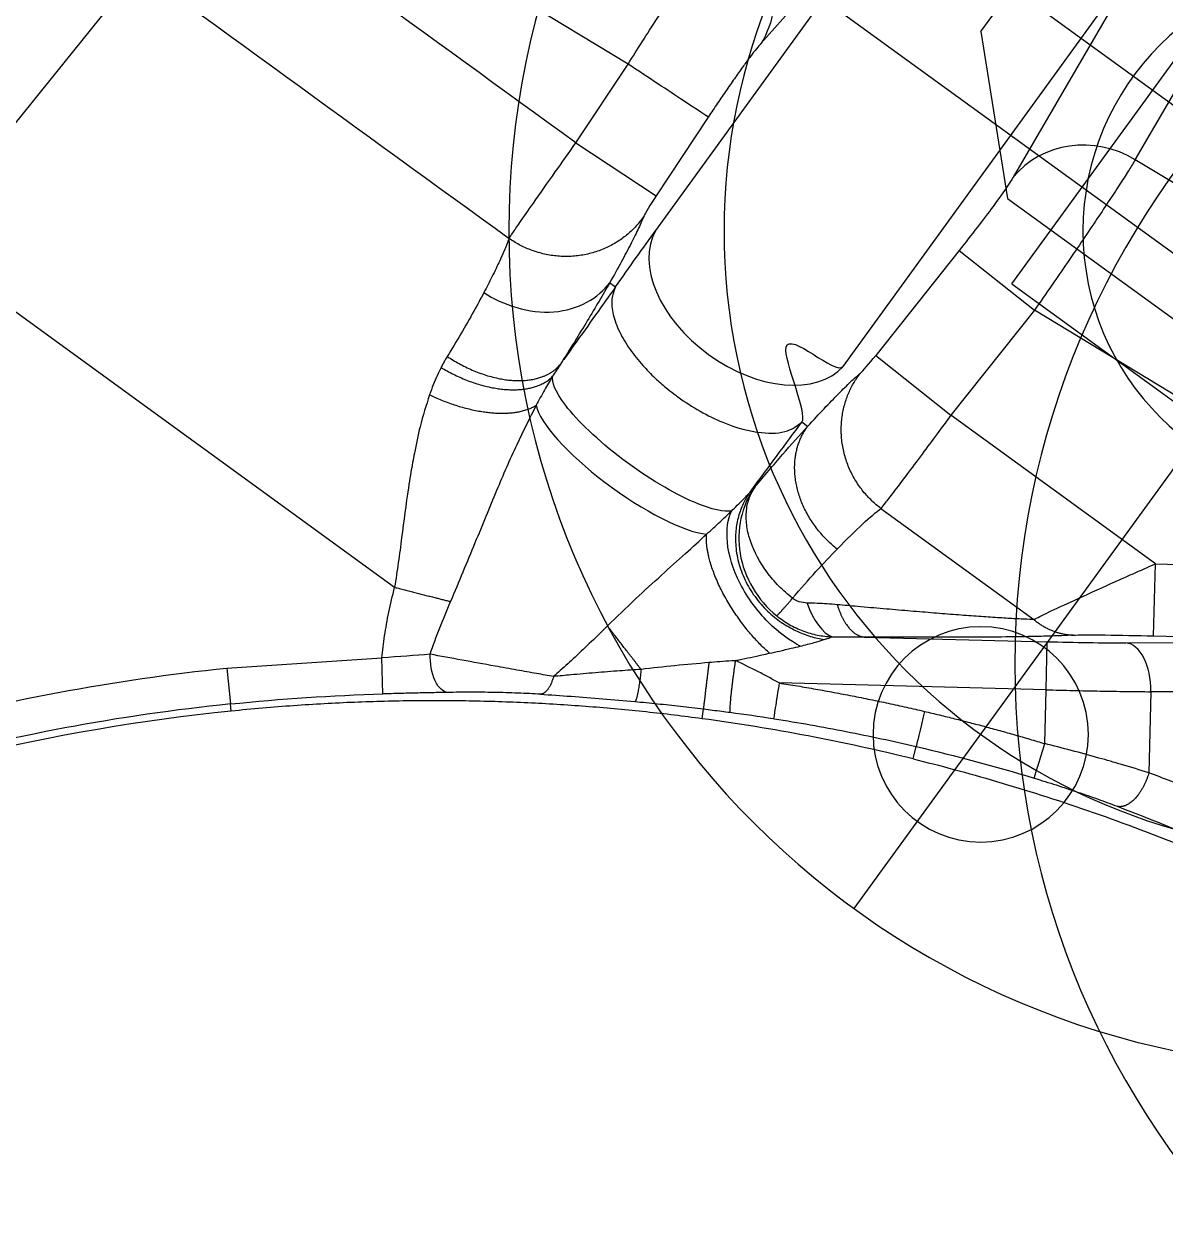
# Model space of a CAD drawing. Header units: millimetres. Extents: x 10462777 to 22643323, y 453826 to 1389191.
# Drawn here: x 11278893.5 to 11278941.2, y 584951.9 to 585002 of the extents above; entities that cross this region are included whole.
import ezdxf

# ---------------------------------------------------------------- set-up
doc = ezdxf.new("R2010")
doc.units = ezdxf.units.MM
doc.header["$LTSCALE"] = 200
doc.header["$MEASUREMENT"] = 0
for name, pattern in [('CENTER', [2, 1.25, -0.25, 0.25, -0.25]), ('HIDDEN', [3.75, 2.5, -1.25]), ('PHANTOM', [2.5, 1.25, -0.25, 0.25, -0.25, 0.25, -0.25])]:
    doc.linetypes.add(name, pattern=pattern)
doc.layers.get('0').update_dxf_attribs({"linetype": 'CONTINUOUS'})
for name, color, linetype in [('1', 1, 'CENTER'), ('CL', 3, 'CONTINUOUS'), ('DR1438-001-003-000', 7, 'CONTINUOUS'), ('DR1501-002-005-002', 7, 'CONTINUOUS'), ('HL', 2, 'HIDDEN')]:
    doc.layers.add(name, color=color, linetype=linetype)
doc.layers.add('LAYOUT', color=8, linetype='CONTINUOUS', lineweight=25)

# ---------------------------------------------------------------- blocks, each defined once
blk = doc.blocks.new('A$C33154A40')
at = {"layer": 'DR1438-001-003-000'}
blk.add_line((0, 2.561, 41.999), (104, 2.561, 41.999), dxfattribs=at)
blk = doc.blocks.new('A$C62312D5F')
at = {"layer": 'DR1438-001-003-000'}
blk.add_blockref('A$C33154A40', (0, 0), dxfattribs=at)
blk = doc.blocks.new('A$C63343886')
at = {"layer": 'DR1438-001-003-000'}
blk.add_blockref('A$C62312D5F', (530.734, 387.084, -41.999), dxfattribs=at)
blk = doc.blocks.new('A$C321A0869')
at = {"layer": '1', "color": 155, "linetype": 'Continuous'}
for p, q in [((457.119, 229.818), (456.133, 239.558)), ((452.31, 215.653), (452.31, 236.044)), ((452.438, 235.91), (453.419, 226.225)), ((442.638, 235.051), (441.602, 224.568)), ((442.638, 215.654), (442.638, 235.051)), ((466.226, 230.578), (457.119, 229.818)), ((467.724, 216.648), (478.289, 223.912)), ((466.855, 223.039), (457.406, 222.25)), ((453.391, 222.426), (453.145, 216.824)), ((453.391, 222.426), (457.406, 222.25)), ((457.406, 222.25), (457.159, 216.648)), ((469.432, 214.162), (479.998, 221.426)), ((441.63, 220.774), (441.803, 216.824)), ((437.615, 220.598), (414.992, 218.709)), ((437.789, 216.648), (437.615, 220.598)), ((476.102, 218.607), (468.67, 213.246)), ((478.144, 217.571), (470.713, 212.21)), ((437.789, 216.648), (441.803, 216.824)), ((453.145, 216.824), (457.159, 216.648)), ((467.724, 216.648), (457.159, 216.648)), ((469.432, 214.162), (467.724, 216.648)), ((442.364, 212.751), (442.661, 212.751)), ((452.584, 212.751), (452.287, 212.751)), ((470.713, 212.21), (472.632, 209.418)), ((457.077, 211.778), (464.983, 211.778)), ((459.674, 207.02), (465.979, 211.355)), ((467.119, 209.698), (465.979, 211.355)), ((467.119, 209.698), (457.924, 203.377)), ((468.392, 207.846), (467.119, 209.698)), ((464.319, 204.098), (464.118, 204.593)), ((456.193, 200.274), (455.996, 200.64)), ((442.569, 197.167), (413.489, 197.167)), ((438.873, 190.314), (443.87, 194.47)), ((444.792, 193.276), (443.87, 194.47)), ((438.873, 190.314), (439.878, 189.19)), ((440.079, 188.967), (439.878, 189.19))]:
    blk.add_line(p, q, dxfattribs=at)
at = {"layer": '1', "color": 155, "linetype": 'Continuous', "extrusion": (0, 0, -1)}
blk.add_arc((-495.762, 126.747), 85.307, 38.60316, 48.17329, dxfattribs=at)
at = {"layer": '1', "color": 155, "linetype": 'Continuous'}
for radius, end in [(83.798, 141.39693), (83.498, 147.27649)]:
    blk.add_arc((495.762, 126.747), radius, 131.82671, end, dxfattribs=at)
for centre, major_axis, ratio, start_param, end_param in [((457.434, 226.048), (4.004, 0.405), 0.940056, 1.554234, 2.987664), ((441.856, 216.827), (0.044, -1.009), 0.052289, 4.712976, 6.028614), ((453.092, 216.827), (-0.044, -1.009), 0.052281, 0.254572, 1.570209), ((447.474, 215.866), (-4.847, 0), 0.642612, 0.068295, 3.073299), ((465.86, 211.528), (4.972, 3.418), 0.034895, 4.712415, 5.28888), ((469.809, 211.589), (1.177, -1.632), 0.544728, 1.558438, 3.099966), ((447.474, 207.162), (4.78, 0), 0.267644, 3.42552, 5.851881)]:
    blk.add_ellipse(centre, major_axis=major_axis, ratio=ratio, start_param=start_param, end_param=end_param, dxfattribs=at)
for points, knots in [([(457.119, 229.818), (457.132, 229.665), (457.157, 229.358), (457.197, 228.685), (457.238, 227.863), (457.277, 226.909), (457.315, 225.842), (457.348, 224.713), (457.38, 223.501), (457.397, 222.679), (457.406, 222.25)], [0, 0, 0, 0, 0.12227, 0.246247, 0.371943, 0.499371, 0.621613, 0.749499, 0.869315, 1, 1, 1, 1]), ([(437.273, 228.161), (438.335, 228.227), (439.425, 227.876), (441.032, 226.542), (441.539, 225.568), (441.602, 224.568)], [0, 0, 0, 0, 0.5, 0.5, 1, 1, 1, 1]), ([(437.615, 220.598), (437.592, 220.964), (437.545, 221.724), (437.477, 222.887), (437.413, 224.079), (437.362, 225.141), (437.319, 226.137), (437.288, 227.018), (437.272, 227.724), (437.272, 228.034), (437.273, 228.161)], [0, 0, 0, 0, 0.111761, 0.232341, 0.361736, 0.499944, 0.605523, 0.749982, 0.896936, 1, 1, 1, 1]), ([(441.63, 220.774), (441.576, 220.772), (441.12, 220.752), (439.644, 220.687), (438.632, 220.642), (437.615, 220.598)], [0, 0, 0, 0, 0.5, 0.5, 1, 1, 1, 1]), ([(437.871, 211.778), (437.867, 211.861), (437.859, 212.049), (437.844, 212.616), (437.825, 213.614), (437.804, 215.042), (437.794, 216.145), (437.789, 216.648)], [0, 0, 0, 0, 0.126899, 0.286306, 0.500624, 0.772475, 1, 1, 1, 1]), ([(457.159, 216.648), (457.156, 216.324), (457.15, 215.631), (457.137, 214.57), (457.121, 213.51), (457.104, 212.643), (457.089, 212.063), (457.081, 211.864), (457.077, 211.778)], [0, 0, 0, 0, 0.146861, 0.313552, 0.500044, 0.699892, 0.868664, 1, 1, 1, 1]), ([(464.983, 211.778), (465.02, 211.852), (465.097, 212.004), (465.365, 212.506), (465.878, 213.432), (466.572, 214.654), (467.21, 215.763), (467.551, 216.351), (467.724, 216.648)], [0, 0, 0, 0, 0.106751, 0.217412, 0.454766, 0.717398, 0.857148, 1, 1, 1, 1]), ([(452.287, 212.751), (452.293, 213.203), (447.474, 215.866), (452.309, 215.141), (452.31, 215.653)], [0, 0, 0, 0, 0.444122, 1, 1, 1, 1]), ([(438.35, 209.331), (439.293, 209.369), (440.402, 209.729), (441.975, 211.063), (442.368, 211.981), (442.364, 212.751)], [0, 0, 0, 0, 0.5, 0.5, 1, 1, 1, 1]), ([(442.364, 212.751), (442.396, 212.462), (442.458, 211.883), (442.545, 210.918), (442.625, 209.892), (442.672, 209.153), (442.696, 208.784)], [0, 0, 0, 0, 0.250094, 0.499935, 0.750055, 1, 1, 1, 1]), ([(442.661, 212.751), (442.667, 212.283), (442.678, 211.313), (442.688, 210.059), (442.694, 209.202), (442.696, 208.868), (442.696, 208.784)], [0, 0, 0, 0, 0.374111, 0.758018, 0.939401, 1, 1, 1, 1]), ([(442.661, 212.751), (442.706, 212.583), (442.799, 212.238), (443.235, 211.751), (443.87, 211.321), (444.648, 210.989), (445.454, 210.767), (446.187, 210.642), (446.778, 210.586), (447.19, 210.568), (448.133, 210.558), (449.626, 210.726), (451.191, 211.331), (452.069, 212.048), (452.22, 212.534), (452.287, 212.751)], [0, 0, 0, 0, 0.07219, 0.148138, 0.224315, 0.296652, 0.361348, 0.415515, 0.457373, 0.486059, 0.501268, 0.653246, 0.790916, 0.906668, 1, 1, 1, 1]), ([(452.254, 209.119), (452.258, 209.76), (452.266, 211.013), (452.28, 212.181), (452.287, 212.751)], [0, 0, 0, 0, 0.512227, 1, 1, 1, 1]), ([(452.291, 209.393), (452.335, 210.007), (452.422, 211.233), (452.53, 212.246), (452.584, 212.751)], [0, 0, 0, 0, 0.501077, 1, 1, 1, 1]), ([(467.119, 209.698), (467.43, 209.913), (468.058, 210.345), (468.983, 210.989), (469.885, 211.622), (470.435, 212.013), (470.713, 212.21)], [0, 0, 0, 0, 0.244816, 0.493086, 0.744814, 1, 1, 1, 1]), ([(413.729, 202.613), (413.879, 204.84), (414.053, 206.855), (414.414, 210.027), (414.599, 211.181), (414.77, 211.778)], [0, 0, 0, 0, 0.5, 0.5, 1, 1, 1, 1]), ([(437.871, 211.778), (437.906, 211.664), (437.984, 211.38), (438.106, 210.811), (438.23, 210.115), (438.312, 209.587), (438.35, 209.331)], [0, 0, 0, 0, 0.237087, 0.504555, 0.77434, 1, 1, 1, 1]), ([(464.983, 211.778), (464.884, 211.71), (464.633, 211.541), (464.156, 211.231), (463.554, 210.848), (462.874, 210.423), (462.133, 209.965), (461.34, 209.48), (460.504, 208.973), (459.625, 208.442), (458.775, 207.932), (458.214, 207.597), (457.966, 207.449)], [0, 0, 0, 0, 0.079938, 0.18244, 0.285951, 0.390254, 0.494902, 0.59932, 0.703816, 0.809234, 0.916341, 1, 1, 1, 1]), ([(438.35, 209.331), (438.39, 209.054), (438.472, 208.434), (438.583, 207.41), (438.649, 206.648), (438.678, 206.27)], [0, 0, 0, 0, 0.320604, 0.675695, 1, 1, 1, 1]), ([(452.291, 209.393), (452.292, 208.454), (452.707, 207.5), (454.145, 206.084), (455.161, 205.637), (456.196, 205.587)], [0, 0, 0, 0, 0.5, 0.5, 1, 1, 1, 1]), ([(456.293, 206.568), (456.04, 206.587), (455.523, 206.628), (454.53, 206.873), (453.641, 207.3), (452.975, 207.864), (452.599, 208.343), (452.351, 208.86), (452.311, 209.215), (452.291, 209.393)], [0, 0, 0, 0, 0.12267, 0.249834, 0.498756, 0.623945, 0.749245, 0.874587, 1, 1, 1, 1]), ([(472.632, 209.418), (472.261, 209.29), (471.604, 209.065), (470.53, 208.674), (469.484, 208.28), (468.747, 207.987), (468.392, 207.846)], [0, 0, 0, 0, 0.282944, 0.50095, 0.759201, 1, 1, 1, 1]), ([(452.085, 208.016), (452.125, 208.247), (452.198, 208.663), (452.237, 208.978), (452.254, 209.119)], [0, 0, 0, 0, 0.553136, 1, 1, 1, 1]), ([(452.085, 208.016), (451.877, 207.818), (451.431, 207.585), (449.732, 207.204), (448.443, 207.072), (445.841, 207.12), (444.634, 207.297), (443.153, 207.737), (442.833, 207.984), (442.731, 208.187)], [0, 0, 0, 0, 0.25, 0.25, 0.5, 0.5, 0.75, 0.75, 1, 1, 1, 1]), ([(442.731, 208.187), (442.751, 207.966), (442.791, 207.508), (442.853, 207.044), (442.885, 206.804)], [0, 0, 0, 0, 0.482296, 1, 1, 1, 1]), ([(464.319, 204.098), (465.38, 204.53), (467.628, 205.393), (471.416, 206.653), (474.993, 207.647), (477.314, 208.186), (478.188, 208.374)], [0, 0, 0, 0, 0.278989, 0.557979, 0.836968, 1, 1, 1, 1]), ([(451.816, 206.628), (451.867, 206.879), (451.961, 207.35), (452.046, 207.804), (452.085, 208.016)], [0, 0, 0, 0, 0.533344, 1, 1, 1, 1]), ([(457.734, 205.142), (457.262, 205.071), (456.685, 205.065), (455.432, 205.266), (454.761, 205.477), (453.574, 206.081), (453.067, 206.469), (452.364, 207.263), (452.165, 207.664), (452.085, 208.016)], [0, 0, 0, 0, 0.25, 0.25, 0.5, 0.5, 0.75, 0.75, 1, 1, 1, 1]), ([(468.886, 206.421), (469.19, 206.525), (469.799, 206.732), (470.698, 207.018), (471.573, 207.281), (472.113, 207.431), (472.383, 207.506)], [0, 0, 0, 0, 0.249613, 0.499411, 0.74953, 1, 1, 1, 1]), ([(442.885, 206.804), (442.984, 206.2), (443.192, 204.918), (443.653, 202.859), (444.222, 200.548), (444.607, 198.922), (444.811, 198.061)], [0, 0, 0, 0, 0.207612, 0.440698, 0.703904, 1, 1, 1, 1]), ([(450.713, 201.086), (450.808, 201.622), (450.987, 202.64), (451.289, 204.096), (451.566, 205.411), (451.736, 206.236), (451.816, 206.628)], [0, 0, 0, 0, 0.289191, 0.549958, 0.786349, 1, 1, 1, 1]), ([(456.906, 206.764), (456.813, 206.708), (456.675, 206.626), (456.456, 206.571), (456.347, 206.569), (456.293, 206.568)], [0, 0, 0, 0, 0.518381, 0.762938, 1, 1, 1, 1]), ([(458.589, 206.236), (458.594, 206.24), (458.953, 206.507), (459.315, 206.769), (459.674, 207.02)], [0, 0, 0, 0, 0.014565, 1, 1, 1, 1]), ([(456.196, 205.587), (456.408, 205.586), (456.831, 205.585), (457.453, 205.708), (458.05, 205.914), (458.409, 206.129), (458.589, 206.236)], [0, 0, 0, 0, 0.250925, 0.501585, 0.751419, 1, 1, 1, 1]), ([(457.734, 205.142), (457.802, 205.222), (457.931, 205.376), (458.161, 205.654), (458.297, 205.838), (458.383, 205.954)], [0, 0, 0, 0, 0.285943, 0.547706, 1, 1, 1, 1]), ([(456.868, 204.146), (456.963, 204.253), (457.171, 204.489), (457.462, 204.823), (457.652, 205.045), (457.734, 205.142)], [0, 0, 0, 0, 0.311396, 0.692558, 1, 1, 1, 1]), ([(439.023, 204.537), (439.168, 204.101), (439.427, 203.325), (439.888, 202.293), (440.244, 201.556), (440.468, 201.113), (440.886, 200.302), (441.417, 199.333), (442.089, 198.1), (442.409, 197.477), (442.569, 197.167)], [0, 0, 0, 0, 0.181133, 0.321827, 0.422251, 0.482479, 0.502581, 0.752613, 0.876758, 1, 1, 1, 1]), ([(455.894, 203.058), (455.929, 203.097), (456.075, 203.259), (456.329, 203.542), (456.619, 203.866), (456.797, 204.066), (456.868, 204.146)], [0, 0, 0, 0, 0.106123, 0.442619, 0.774625, 1, 1, 1, 1]), ([(458.609, 202.033), (458.617, 202.037), (459.534, 202.504), (461.355, 203.39), (463.2, 204.206), (464.118, 204.593)], [0, 0, 0, 0, 0.004372, 0.508061, 1, 1, 1, 1]), ([(457.924, 203.377), (457.759, 203.356), (457.426, 203.314), (456.745, 203.217), (456.237, 203.122), (455.894, 203.058)], [0, 0, 0, 0, 0.240647, 0.48693, 1, 1, 1, 1]), ([(457.924, 203.377), (458.083, 203.065), (458.267, 202.703), (458.533, 202.182), (458.603, 202.044), (458.609, 202.033)], [0, 0, 0, 0, 0.5, 0.5, 1, 1, 1, 1]), ([(455.894, 203.058), (455.855, 203.025), (455.687, 202.885), (455.404, 202.646), (455.162, 202.439), (455.048, 202.34)], [0, 0, 0, 0, 0.139629, 0.594063, 1, 1, 1, 1]), ([(450.713, 201.086), (450.663, 200.777), (450.558, 200.16), (450.393, 199.272), (450.249, 198.571), (450.163, 198.177), (450.136, 198.056)], [0, 0, 0, 0, 0.302236, 0.605388, 0.877733, 1, 1, 1, 1]), ([(452.921, 200.445), (452.693, 200.256), (452.201, 199.845), (451.452, 199.207), (450.752, 198.599), (450.316, 198.216), (450.136, 198.056)], [0, 0, 0, 0, 0.239913, 0.518599, 0.799067, 1, 1, 1, 1]), ([(450.136, 198.056), (449.922, 197.951), (449.473, 197.73), (448.716, 197.363), (447.754, 196.899), (446.602, 196.344), (445.814, 195.968), (445.412, 195.777)], [0, 0, 0, 0, 0.143192, 0.299719, 0.469274, 0.72975, 1, 1, 1, 1]), ([(450.126, 197.132), (449.999, 197.051), (449.74, 196.885), (449.193, 196.523), (448.494, 196.045), (447.679, 195.466), (447.192, 195.102), (446.948, 194.92)], [0, 0, 0, 0, 0.120226, 0.245388, 0.494638, 0.746353, 1, 1, 1, 1]), ([(446.948, 194.92), (446.798, 194.825), (446.533, 194.836), (445.93, 195.172), (445.62, 195.482), (445.412, 195.777)], [0, 0, 0, 0, 0.5, 0.5, 1, 1, 1, 1]), ([(446.948, 194.92), (446.775, 194.789), (446.434, 194.532), (445.897, 194.124), (445.347, 193.703), (444.977, 193.418), (444.792, 193.276)], [0, 0, 0, 0, 0.256103, 0.505891, 0.753444, 1, 1, 1, 1])]:
    blk.add_open_spline(points, degree=3, knots=knots, dxfattribs=at)
for points, degree in [([(453.419, 226.225), (453.447, 225.946), (453.473, 224.896), (453.427, 223.25), (453.391, 222.426)], 3), ([(441.602, 224.568), (441.594, 224.486), (441.58, 224.288), (441.568, 223.88), (441.564, 223.379), (441.568, 222.798), (441.58, 222.158), (441.601, 221.473), (441.619, 221.009), (441.63, 220.774)], 3), ([(437.789, 216.648), (430.165, 216.648), (422.542, 216.648), (414.919, 216.648)], 3), ([(441.886, 215.85), (441.923, 215.698), (441.999, 215.34), (442.118, 214.639), (442.24, 213.78), (442.323, 213.111), (442.364, 212.751)], 3), ([(452.584, 212.751), (452.625, 213.111), (452.708, 213.78), (452.83, 214.639), (452.949, 215.34), (453.025, 215.698), (453.062, 215.85)], 3), ([(442.661, 212.751), (442.646, 213.78), (442.638, 214.754), (442.638, 215.654)], 3), ([(466.692, 212.214), (466.849, 212.344), (467.706, 212.966), (468.856, 213.766), (469.432, 214.162)], 3), ([(466.692, 212.214), (466.547, 212.096), (466.197, 211.815), (465.47, 211.255), (464.505, 210.529), (463.258, 209.609), (461.685, 208.464), (460.388, 207.531), (459.674, 207.02)], 3), ([(414.77, 211.778), (422.47, 211.778), (430.171, 211.778), (437.871, 211.778)], 3), ([(456.598, 209.331), (456.764, 210.464), (456.927, 211.299), (457.077, 211.778)], 3), ([(478.363, 210.765), (477.723, 210.638), (476.445, 210.37), (474.536, 209.921), (473.266, 209.591), (472.632, 209.418)], 3), ([(452.254, 209.119), (452.266, 209.21), (452.278, 209.301), (452.291, 209.393)], 3), ([(456.293, 206.568), (456.379, 207.611), (456.483, 208.543), (456.598, 209.331)], 3), ([(442.696, 208.784), (442.708, 208.585), (442.72, 208.386), (442.731, 208.187)], 3), ([(472.383, 207.506), (474.235, 208.011), (476.111, 208.451), (478.008, 208.826)], 3), ([(463.533, 205.983), (465.932, 206.993), (468.392, 207.846)], 2), ([(468.886, 206.421), (468.877, 206.446), (468.645, 207.116), (468.392, 207.846)], 3), ([(457.966, 207.449), (457.843, 207.376), (457.602, 207.228), (457.249, 206.999), (457.019, 206.843), (456.906, 206.764)], 3), ([(456.906, 206.764), (457.529, 206.322), (458.19, 206.12), (458.589, 206.236)], 3), ([(438.678, 206.27), (438.683, 206.212), (438.694, 206.097), (438.715, 205.921), (438.732, 205.803), (438.741, 205.744)], 3), ([(458.383, 205.954), (458.411, 205.993), (458.462, 206.066), (458.529, 206.16), (458.57, 206.213), (458.589, 206.236)], 3), ([(464.118, 204.593), (465.687, 205.254), (467.278, 205.863), (468.886, 206.421)], 3), ([(438.741, 205.744), (438.761, 205.621), (438.807, 205.369), (438.9, 204.968), (438.979, 204.683), (439.023, 204.537)], 3), ([(457.924, 203.377), (460.682, 204.782), (463.533, 205.983)], 2), ([(463.533, 205.983), (463.833, 205.271), (464.108, 204.618), (464.118, 204.593)], 3), ([(464.319, 204.098), (461.54, 202.968), (458.826, 201.691), (456.193, 200.274)], 3), ([(455.048, 202.34), (454.328, 201.721), (453.612, 201.086), (452.921, 200.445)], 3), ([(456.985, 201.181), (457.524, 201.472), (458.066, 201.757), (458.609, 202.033)], 3), ([(456.679, 201.014), (456.781, 201.069), (456.883, 201.125), (456.985, 201.181)], 3), ([(453.499, 199.207), (453.77, 199.368), (454.316, 199.688), (455.148, 200.165), (455.712, 200.482), (455.996, 200.64)], 3), ([(455.996, 200.64), (456.224, 200.764), (456.451, 200.889), (456.679, 201.014)], 3), ([(456.193, 200.274), (455.508, 199.905), (454.137, 199.143), (452.079, 197.92), (450.033, 196.623), (448.008, 195.256), (446.013, 193.821), (444.033, 192.307), (442.06, 190.702), (440.739, 189.557), (440.079, 188.967)], 3), ([(450.126, 197.132), (450.483, 197.36), (451.209, 197.818), (452.338, 198.513), (453.109, 198.976), (453.499, 199.207)], 3), ([(445.412, 195.777), (445.18, 196.516), (444.985, 197.283), (444.811, 198.061)], 3), ([(443.87, 194.47), (443.717, 194.728), (443.415, 195.272), (442.982, 196.172), (442.705, 196.826), (442.569, 197.167)], 3), ([(445.412, 195.777), (444.946, 195.377), (444.408, 194.924), (443.87, 194.47)], 3), ([(439.878, 189.19), (441.466, 190.611), (443.105, 191.974), (444.792, 193.276)], 3)]:
    blk.add_open_spline(points, degree=degree, dxfattribs=at)
for points, weights in [([(441.886, 215.85), (441.956, 213.517), (440.279, 211.815), (437.871, 211.778)], [1.17880138624, 0.940399557335, 0.940399537921, 1.178801328]), ([(457.077, 211.778), (454.669, 211.815), (452.992, 213.517), (453.062, 215.85)], [1.17880132922, 0.940399537612, 0.940399556928, 1.17880138716]), ([(456.598, 209.331), (454.238, 209.426), (452.573, 210.845), (452.584, 212.751)], [1.17263865248, 0.942451718488, 0.942453782524, 1.17264484459]), ([(464.983, 211.778), (465.618, 211.729), (466.205, 211.89), (466.692, 212.214)], [1.00454969824, 1.01968459277, 1.07257996396, 1.16323581183]), ([(472.632, 209.418), (472.978, 208.504), (472.867, 207.68), (472.383, 207.506)], [1.19759810303, 0.927480321832, 0.934301999823, 1.218063137]), ([(438.678, 206.27), (440.973, 206.359), (442.63, 207.388), (442.696, 208.784)], [1.17264507664, 0.947803610084, 0.942576073738, 1.1569624676]), ([(452.254, 209.119), (452.27, 205.978), (455.382, 204.399), (458.383, 205.954)], [1.33150470961, 0.881725118969, 0.8896351349, 1.3552347574]), ([(438.741, 205.744), (440.949, 205.931), (442.557, 206.925), (442.731, 208.187)], [1.14164781483, 0.945394517188, 0.953073187444, 1.1646838256]), ([(457.966, 207.449), (458.655, 206.933), (459.27, 206.779), (459.674, 207.02)], [1.05780827212, 0.980730559739, 0.98073057596, 1.05780832078]), ([(439.023, 204.537), (440.997, 204.891), (442.499, 205.786), (442.885, 206.804)], [1.10441490978, 0.950572235322, 0.966730917955, 1.15289095768]), ([(456.868, 204.146), (454.677, 204.355), (452.551, 205.4), (451.816, 206.628)], [1.18483538461, 0.93838790723, 0.938388205131, 1.18483627831]), ([(456.196, 205.587), (456.225, 205.772), (456.259, 206.108), (456.293, 206.568)], [1.0210565911, 0.99298106527, 0.992981136301, 1.02105680419]), ([(455.894, 203.058), (456.387, 202.086), (456.909, 201.188), (456.985, 201.181)], [1.29483767261, 0.901723694906, 0.901720775818, 1.29482891535]), ([(455.048, 202.34), (455.539, 201.454), (455.975, 200.672), (455.996, 200.64)], [1.29483087325, 0.93741590955, 0.904963834408, 1.19747464782]), ([(452.921, 200.445), (452.078, 200.69), (451.316, 200.911), (450.713, 201.086)], [1.02675374535, 0.991082118897, 0.991082084884, 1.02675364331]), ([(452.921, 200.445), (453.305, 199.783), (453.55, 199.27), (453.499, 199.207)], [1.24276720794, 0.993215411616, 0.936058109929, 1.07129530288]), ([(442.569, 197.167), (443.368, 197.485), (444.145, 197.796), (444.811, 198.061)], [1.12724103926, 1.04740467534, 1.00513782343, 1.00044048354]), ([(450.136, 198.056), (450.297, 197.611), (450.3, 197.268), (450.126, 197.132)], [1.1411313682, 1.00848832313, 0.969344216123, 1.02369904718])]:
    blk.add_rational_spline(points, weights, degree=3, dxfattribs=at)
blk = doc.blocks.new('A$C3D036A4C')
at = {"layer": 'DR1501-002-005-002'}
for p, q in [((0, 5), (0, 85)), ((5, 0), (0, 5)), ((5, 0), (95, 0))]:
    blk.add_line(p, q, dxfattribs=at)
blk = doc.blocks.new('A$C148D47CC')
at = {"layer": 'DR1501-002-005-002'}
for q in [(0, 20), (175, 0)]:
    blk.add_line((0, 0), q, dxfattribs=at)
blk = doc.blocks.new('A$C4F800965')
at = {"layer": 'CL'}
for p, q in [((35, 70), (35, 0)), ((0, 35), (70, 35))]:
    blk.add_line(p, q, dxfattribs=at)
blk.add_circle((35, 35), 26, dxfattribs=at)
at = {"layer": 'DR1501-002-005-002'}
for centre, radius in [((35, 35), 35), ((9, 35), 4.5)]:
    blk.add_circle(centre, radius, dxfattribs=at)
at = {"layer": 'HL'}
blk.add_circle((35, 35), 11, dxfattribs=at)
blk = doc.blocks.new('A$C59BF75ED')
at = {"layer": 'DR1501-002-005-002'}
for name, p in [('A$C3D036A4C', (30, 0)), ('A$C4F800965', (0, 10)), ('A$C148D47CC', (25, 35))]:
    blk.add_blockref(name, p, dxfattribs=at)
blk = doc.blocks.new('A$C01323151')
at = {"layer": 'DR1501-002-005-002', "xscale": -1, "rotation": 270}
blk.add_blockref('A$C59BF75ED', (480.15, 152.367), dxfattribs=at)
blk = doc.blocks.new('A$C6B1410A9')
at = {"layer": 'DR1501-002-005-002', "xscale": -1, "rotation": 270}
blk.add_blockref('A$C59BF75ED', (435.06, 152.004), dxfattribs=at)
blk = doc.blocks.new('A$C1F8A417F')
at = {"ltscale": 10}
blk.add_blockref('A$C63343886', (1434.042, 317.244), dxfattribs=at)
for name, p in [('A$C6B1410A9', (1650.716, 788.607)), ('A$C01323151', (1633.375, 786.022))]:
    blk.add_blockref(name, p, dxfattribs=at)
at = {"layer": 'DR1501-002-005-002'}
blk.add_blockref('A$C321A0869', (1664.775, 743.024), dxfattribs=at)
blk = doc.blocks.new('A$C7DA30AB0')
at = {"layer": 'LAYOUT', "color": 6, "linetype": 'PHANTOM'}
blk.add_circle((3030.448, 3025.987, 0), 2693.021, dxfattribs=at)

msp = doc.modelspace()

# ---------------------------------------------------------------- block references
at = {"ltscale": 10, "rotation": 324.019764306913}
msp.add_blockref('A$C1F8A417F', (11276651.31599, 585455.73383, 0), dxfattribs=at)

# ---------------------------------------------------------------- next in the draw order: block references
at = {"ltscale": 10, "rotation": 51.1429793073033}
msp.add_blockref('A$C1F8A417F', (11278165.47006, 582967.95012, 0), dxfattribs=at)

# ---------------------------------------------------------------- next in the draw order: block references
at = {"ltscale": 10}
msp.add_blockref('A$C7DA30AB0', (11276684.40366, 580408.4363, 0), dxfattribs=at)

doc.saveas('drawing.dxf')
